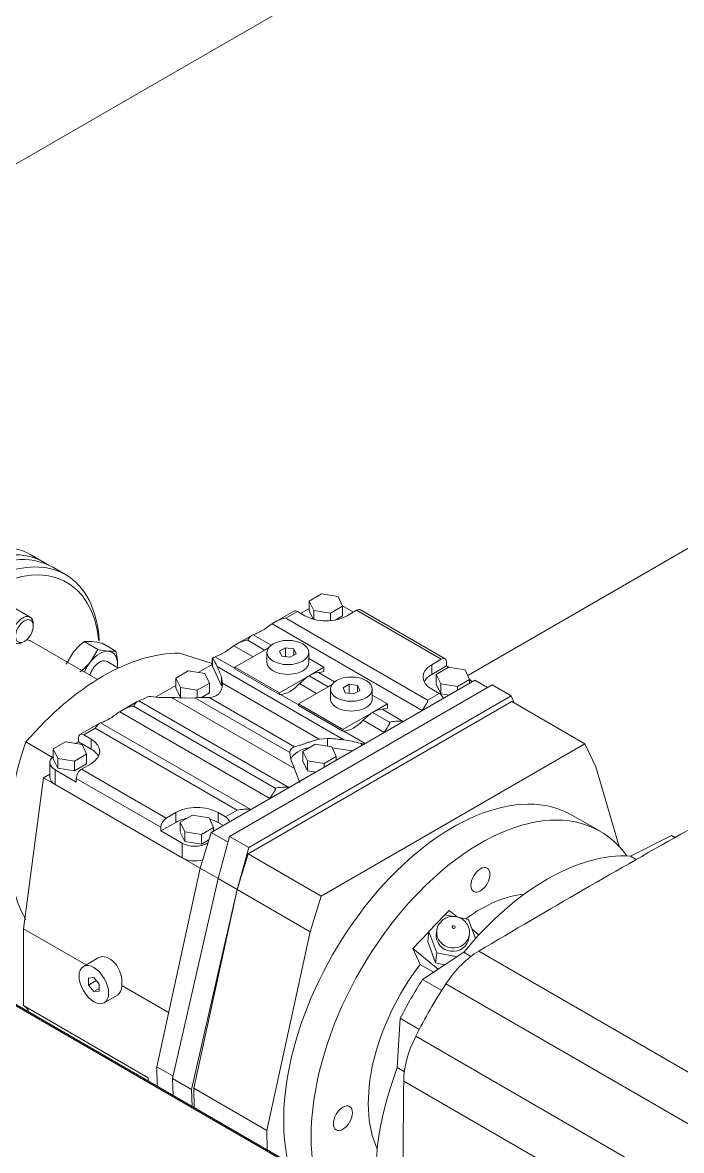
# Model space of a CAD drawing. Header units: millimetres. Extents: x -5 to 1510635, y -6 to 71285.
# Drawn here: x 1274364.5 to 1274584.7, y 13547.8 to 13924.5 of the extents above; entities that cross this region are included whole.
import ezdxf

# ---------------------------------------------------------------- set-up
doc = ezdxf.new("R2010")
doc.units = ezdxf.units.MM
doc.header["$LTSCALE"] = 1000
doc.linetypes.add('HIDDEN', pattern=[0.375, 0.25, -0.125])
doc.linetypes.add('PHANTOM', pattern=[2.5, 1.25, -0.25, 0.25, -0.25, 0.25, -0.25])
for name, color, linetype in [('2', 42, 'Continuous'), ('MP-4', 4, 'HIDDEN'), ('MP-8', 8, 'Continuous')]:
    doc.layers.add(name, color=color, linetype=linetype)

msp = doc.modelspace()

# ---------------------------------------------------------------- linework, layer by layer
at = {"layer": '2', "color": 6, "linetype": 'PHANTOM'}
msp.add_arc((1275218.259, 12212.212), 3135.026, 146.209252, 107.895356, dxfattribs=at)
at = {"layer": 'MP-4', "color": 1, "linetype": 'Continuous', "lineweight": 15}
for p, q in [((1273980.115, 13817.2), (1275889.304, 12714.929)), ((1275349.394, 13026.203), (1273982.822, 13815.193)), ((1274371.775, 13744.234), (1274367.533, 13746.684)), ((1274378.846, 13740.152), (1274374.604, 13742.601)), ((1274464.403, 13733.707), (1274460.321, 13731.35)), ((1274460.321, 13731.35), (1274461.815, 13728.131)), ((1274460.321, 13728.084), (1274460.321, 13731.35)), ((1274469.98, 13732.845), (1274464.403, 13733.707)), ((1274471.474, 13729.625), (1274469.98, 13732.845)), ((1274367.069, 13725.959), (1274360.917, 13729.511)), ((1274455.102, 13727.958), (1274448.547, 13724.173)), ((1274456.352, 13727.834), (1274452.463, 13725.589)), ((1274456.352, 13727.834), (1274458.827, 13726.405)), ((1274460.321, 13728.901), (1274457.412, 13727.222)), ((1274460.321, 13728.084), (1274461.629, 13725.267)), ((1274461.815, 13728.131), (1274467.392, 13727.268)), ((1274461.815, 13725.217), (1274461.815, 13728.131)), ((1274467.392, 13727.268), (1274471.474, 13729.625)), ((1274467.392, 13727.268), (1274467.392, 13724.779)), ((1274475.09, 13727.63), (1274471.416, 13729.751)), ((1274471.474, 13726.359), (1274471.474, 13729.625)), ((1274472.969, 13726.405), (1274476.151, 13728.242)), ((1274504.435, 13711.912), (1274476.151, 13728.242)), ((1274505.685, 13712.036), (1274477.401, 13728.366)), ((1274368.105, 13723.017), (1274368.105, 13723.67)), ((1274447.887, 13723.77), (1274498.051, 13694.808)), ((1274499.839, 13698.236), (1274452.463, 13725.589)), ((1274469.179, 13725.034), (1274471.474, 13726.359)), ((1274441.252, 13719.962), (1274435.819, 13716.825)), ((1274441.523, 13720.096), (1274447.585, 13716.596)), ((1274364.569, 13717.546), (1274365.135, 13717.873)), ((1274389.506, 13705.13), (1274367.761, 13717.685)), ((1274385.117, 13717.779), (1274387.586, 13717.821)), ((1274389.7, 13715.133), (1274385.117, 13717.779)), ((1274395.711, 13714.596), (1274391.128, 13717.242)), ((1274435.159, 13716.422), (1274441.529, 13712.744)), ((1274439.735, 13718.24), (1274445.392, 13714.974)), ((1274446.729, 13715.747), (1274445.392, 13714.974)), ((1274452.416, 13715.764), (1274450.374, 13714.585)), ((1274455.204, 13715.332), (1274452.416, 13715.764)), ((1274452.416, 13715.764), (1274452.416, 13712.775)), ((1274379.107, 13710.302), (1274381.575, 13714.351)), ((1274389.7, 13715.133), (1274387.232, 13711.085)), ((1274395.711, 13714.596), (1274393.242, 13714.555)), ((1274427.906, 13710.505), (1274416.961, 13713.905)), ((1274427.906, 13712.206), (1274427.906, 13709.804)), ((1274428.533, 13712.618), (1274427.948, 13712.281)), ((1274427.961, 13709.565), (1274427.961, 13712.286)), ((1274428.079, 13712.276), (1274428.55, 13712.586)), ((1274435.485, 13708.885), (1274428.795, 13712.748)), ((1274445.392, 13714.974), (1274435.485, 13709.255)), ((1274446.163, 13714.154), (1274446.163, 13710.888)), ((1274450.374, 13714.585), (1274451.121, 13712.975)), ((1274451.121, 13712.975), (1274453.91, 13712.544)), ((1274453.91, 13712.544), (1274455.951, 13713.722)), ((1274455.951, 13713.722), (1274455.204, 13715.332)), ((1274455.204, 13715.332), (1274455.204, 13713.291)), ((1274460.163, 13710.888), (1274460.163, 13714.154)), ((1274465.183, 13709.255), (1274460.163, 13712.153)), ((1274504.435, 13711.912), (1274501.253, 13710.075)), ((1274396.541, 13708.943), (1274392.737, 13711.139)), ((1274419.856, 13707.988), (1274415.773, 13705.631)), ((1274425.432, 13707.125), (1274419.856, 13707.988)), ((1274427.906, 13710.186), (1274423.202, 13707.47)), ((1274427.961, 13709.565), (1274431.009, 13702.996)), ((1274429.539, 13709.43), (1274471.85, 13685.001)), ((1274435.485, 13709.255), (1274435.485, 13708.643)), ((1274435.485, 13709.255), (1274450.334, 13700.681)), ((1274435.485, 13708.643), (1274450.334, 13700.07)), ((1274465.183, 13709.255), (1274460.241, 13706.401)), ((1274465.183, 13709.255), (1274465.183, 13707.834)), ((1274501.253, 13706.809), (1274501.253, 13710.075)), ((1274501.253, 13706.809), (1274506.203, 13709.667)), ((1274506.83, 13709.213), (1274502.747, 13706.856)), ((1274506.203, 13710.892), (1274506.203, 13709.667)), ((1274507.049, 13709.179), (1274506.203, 13709.667)), ((1274512.407, 13708.35), (1274506.83, 13709.213)), ((1274513.901, 13705.13), (1274512.407, 13708.35)), ((1274415.773, 13705.631), (1274417.267, 13702.411)), ((1274415.773, 13702.365), (1274415.773, 13705.631)), ((1274426.927, 13703.905), (1274425.432, 13707.125)), ((1274515.597, 13704.884), (1274427.512, 13654.029)), ((1274431.009, 13705.87), (1274431.349, 13703.924)), ((1274431.009, 13702.996), (1274431.009, 13705.87)), ((1274460.241, 13706.401), (1274450.334, 13700.681)), ((1274466.605, 13702.727), (1274460.241, 13706.401)), ((1274468.8, 13704.348), (1274463.423, 13707.452)), ((1274502.747, 13706.856), (1274504.242, 13703.636)), ((1274502.747, 13703.59), (1274502.747, 13706.856)), ((1274509.818, 13702.773), (1274513.901, 13705.13)), ((1274513.901, 13703.905), (1274513.901, 13705.13)), ((1274519.839, 13702.435), (1274515.597, 13704.884)), ((1274415.773, 13703.181), (1274408.967, 13699.252)), ((1274415.773, 13702.365), (1274417.267, 13699.145)), ((1274417.267, 13702.411), (1274422.844, 13701.548)), ((1274417.267, 13699.145), (1274417.267, 13702.411)), ((1274422.844, 13701.548), (1274426.927, 13703.905)), ((1274422.844, 13701.548), (1274422.844, 13699.05)), ((1274424.305, 13699.126), (1274426.927, 13700.639)), ((1274426.927, 13700.639), (1274426.927, 13703.905)), ((1274431.349, 13703.924), (1274463.676, 13685.26)), ((1274521.427, 13703.352), (1274433.703, 13652.704)), ((1274450.334, 13700.681), (1274450.334, 13700.07)), ((1274456.705, 13697.011), (1274466.605, 13702.727)), ((1274457.059, 13703.778), (1274462.742, 13700.497)), ((1274466.605, 13702.727), (1274467.95, 13703.503)), ((1274467.383, 13701.91), (1274467.383, 13698.644)), ((1274473.636, 13703.52), (1274471.595, 13702.342)), ((1274471.595, 13702.342), (1274472.342, 13700.732)), ((1274472.342, 13700.732), (1274475.13, 13700.3)), ((1274476.424, 13703.089), (1274473.636, 13703.52)), ((1274473.636, 13703.52), (1274473.636, 13700.532)), ((1274475.13, 13700.3), (1274477.171, 13701.479)), ((1274477.171, 13701.479), (1274476.424, 13703.089)), ((1274476.424, 13703.089), (1274476.424, 13701.048)), ((1274481.383, 13698.644), (1274481.383, 13701.91)), ((1274503.728, 13700.481), (1274499.839, 13698.236)), ((1274501.253, 13701.91), (1274503.728, 13700.481)), ((1274502.747, 13703.59), (1274504.242, 13700.37)), ((1274504.242, 13703.636), (1274509.818, 13702.773)), ((1274504.242, 13700.37), (1274504.242, 13703.636)), ((1274509.818, 13702.773), (1274509.818, 13701.548)), ((1274521.427, 13703.352), (1274527.791, 13699.677)), ((1274403.068, 13697.916), (1274397.635, 13694.78)), ((1274403.339, 13698.051), (1274453.503, 13669.089)), ((1274414.242, 13699.105), (1274455.328, 13675.383)), ((1274417.267, 13699.145), (1274418.641, 13698.933)), ((1274422.127, 13699.012), (1274418.763, 13698.924)), ((1274422.127, 13699.012), (1274453.807, 13680.722)), ((1274426.864, 13699.166), (1274455.434, 13682.671)), ((1274439.887, 13646.885), (1274527.971, 13697.74)), ((1274527.791, 13699.677), (1274440.067, 13649.03)), ((1274450.695, 13700.104), (1274456.705, 13696.634)), ((1274456.705, 13697.011), (1274471.555, 13688.438)), ((1274456.705, 13697.011), (1274456.705, 13696.396)), ((1274486.404, 13697.011), (1274481.383, 13699.91)), ((1274481.454, 13694.154), (1274486.404, 13697.011)), ((1274486.404, 13695.589), (1274486.404, 13697.011)), ((1274504.242, 13700.37), (1274507.03, 13699.938)), ((1274528.753, 13697.289), (1274527.791, 13699.677)), ((1274552.366, 13683.656), (1274527.971, 13697.74)), ((1274396.975, 13694.377), (1274447.139, 13665.414)), ((1274401.551, 13696.195), (1274448.927, 13668.842)), ((1274456.705, 13696.396), (1274471.555, 13687.823)), ((1274471.555, 13688.438), (1274481.454, 13694.154)), ((1274487.111, 13690.888), (1274481.454, 13694.154)), ((1274491.687, 13691.134), (1274484.636, 13695.205)), ((1274390.341, 13690.568), (1274383.684, 13686.725)), ((1274390.611, 13690.702), (1274440.775, 13661.74)), ((1274485.323, 13687.46), (1274478.272, 13691.531)), ((1274383.166, 13684.356), (1274383.166, 13685.58)), ((1274388.823, 13688.846), (1274384.934, 13686.601)), ((1274387.409, 13685.172), (1274384.934, 13686.601)), ((1274388.823, 13688.846), (1274436.199, 13661.494)), ((1274463.676, 13685.26), (1274466.365, 13685.458)), ((1274466.365, 13682.861), (1274466.365, 13685.458)), ((1274471.555, 13687.823), (1274471.555, 13688.438)), ((1274478.959, 13683.785), (1274471.908, 13687.856)), ((1274374.543, 13679.128), (1274365.634, 13684.271)), ((1274378.843, 13684.309), (1274374.761, 13681.952)), ((1274374.761, 13681.952), (1274376.255, 13678.733)), ((1274374.761, 13678.686), (1274374.761, 13681.952)), ((1274384.42, 13683.447), (1274378.843, 13684.309)), ((1274383.166, 13684.356), (1274382.19, 13683.792)), ((1274383.166, 13684.356), (1274387.409, 13681.906)), ((1274385.915, 13680.227), (1274384.42, 13683.447)), ((1274387.409, 13681.906), (1274387.409, 13685.172)), ((1274462.282, 13683.493), (1274458.2, 13681.136)), ((1274467.859, 13682.63), (1274462.282, 13683.493)), ((1274464.282, 13632.8), (1274552.366, 13683.656)), ((1274469.353, 13679.41), (1274467.859, 13682.63)), ((1274467.998, 13682.331), (1274474.73, 13681.29)), ((1274478.959, 13683.785), (1274477.301, 13683.857)), ((1274477.741, 13683.028), (1274477.741, 13683.545)), ((1274552.366, 13683.656), (1274556.054, 13675.987)), ((1274374.761, 13678.686), (1274376.255, 13675.467)), ((1274376.255, 13678.733), (1274381.832, 13677.87)), ((1274376.255, 13675.467), (1274376.255, 13678.733)), ((1274381.832, 13677.87), (1274385.915, 13680.227)), ((1274381.832, 13677.87), (1274381.832, 13674.604)), ((1274385.915, 13676.961), (1274385.915, 13680.227)), ((1274454.117, 13678.513), (1274453.807, 13680.722)), ((1274458.2, 13681.136), (1274459.694, 13677.916)), ((1274458.2, 13677.87), (1274458.2, 13681.136)), ((1274458.2, 13677.87), (1274459.694, 13674.65)), ((1274459.694, 13677.916), (1274465.271, 13677.053)), ((1274459.694, 13674.65), (1274459.694, 13677.916)), ((1274465.271, 13677.053), (1274469.353, 13679.41)), ((1274469.353, 13678.186), (1274469.353, 13679.41)), ((1274373.631, 13677.415), (1274373.631, 13672.516)), ((1274375.388, 13674.966), (1274382.459, 13670.883)), ((1274375.388, 13670.067), (1274375.388, 13674.966)), ((1274376.255, 13675.467), (1274381.832, 13674.604)), ((1274381.832, 13674.604), (1274385.915, 13676.961)), ((1274384.227, 13675.17), (1274387.409, 13677.007)), ((1274384.227, 13675.17), (1274412.511, 13658.84)), ((1274459.694, 13674.65), (1274462.482, 13674.219)), ((1274465.271, 13677.053), (1274465.271, 13675.829)), ((1274556.054, 13675.987), (1274563.823, 13649.4)), ((1274371.499, 13672.312), (1274364.781, 13621.894)), ((1274373.631, 13673.543), (1274371.499, 13672.312)), ((1274371.499, 13672.312), (1274375.388, 13670.067)), ((1274382.459, 13672.108), (1274410.743, 13655.778)), ((1274382.459, 13672.108), (1274382.459, 13670.883)), ((1274375.388, 13670.067), (1274417.814, 13645.572)), ((1274415.693, 13660.677), (1274412.511, 13658.84)), ((1274415.693, 13660.677), (1274415.693, 13657.411)), ((1274421.27, 13659.814), (1274417.187, 13657.457)), ((1274426.847, 13658.952), (1274421.27, 13659.814)), ((1274432.31, 13659.248), (1274429.835, 13660.677)), ((1274429.835, 13657.411), (1274429.835, 13660.677)), ((1274432.31, 13659.248), (1274436.199, 13661.494)), ((1274557.516, 13654.428), (1274548.324, 13659.736)), ((1274410.743, 13654.553), (1274415.693, 13657.411)), ((1274410.743, 13654.553), (1274410.743, 13655.778)), ((1274417.187, 13657.457), (1274418.682, 13654.238)), ((1274417.187, 13654.191), (1274417.187, 13657.457)), ((1274424.258, 13653.375), (1274428.341, 13655.732)), ((1274428.341, 13655.732), (1274426.847, 13658.952)), ((1274428.341, 13654.507), (1274428.341, 13655.732)), ((1274429.835, 13657.411), (1274431.603, 13656.391)), ((1274410.743, 13654.553), (1274417.814, 13650.471)), ((1274417.187, 13654.191), (1274418.682, 13650.972)), ((1274418.682, 13654.238), (1274424.258, 13653.375)), ((1274418.682, 13650.972), (1274418.682, 13654.238)), ((1274427.512, 13654.029), (1274423.825, 13642.102)), ((1274424.258, 13653.375), (1274424.258, 13650.109)), ((1274424.258, 13650.109), (1274426.744, 13651.544)), ((1274427.512, 13654.029), (1274433.169, 13650.763)), ((1274433.703, 13652.704), (1274429.835, 13638.632)), ((1274433.703, 13652.704), (1274440.067, 13649.03)), ((1274581.386, 13652.992), (1274567.625, 13646.158)), ((1274581.386, 13652.992), (1274582.515, 13652.34)), ((1274417.814, 13650.471), (1274417.814, 13645.572)), ((1274418.682, 13650.972), (1274424.258, 13650.109)), ((1274426.3, 13650.471), (1274426.437, 13650.55)), ((1274426.3, 13650.107), (1274426.3, 13650.471)), ((1274440.067, 13649.03), (1274436.199, 13634.958)), ((1274417.814, 13645.572), (1274423.825, 13642.102)), ((1274436.199, 13634.958), (1274439.887, 13646.885)), ((1274464.282, 13632.8), (1274439.887, 13646.885)), ((1274567.625, 13646.158), (1274569.591, 13645.023)), ((1274423.825, 13642.102), (1274409.329, 13575.757)), ((1274423.825, 13642.102), (1274429.835, 13638.632)), ((1274414.632, 13571.878), (1274429.835, 13638.632)), ((1274429.835, 13638.632), (1274436.199, 13634.958)), ((1274420.996, 13568.204), (1274436.199, 13634.958)), ((1274421.703, 13568.612), (1274436.199, 13634.958)), ((1274436.199, 13634.958), (1274460.594, 13620.873)), ((1274460.594, 13620.873), (1274464.282, 13632.8)), ((1274505.578, 13626.56), (1274500.298, 13620.986)), ((1274508.476, 13625.995), (1274505.578, 13626.56)), ((1274507.053, 13628.01), (1274505.663, 13626.544)), ((1274507.053, 13628.01), (1274509.826, 13625.738)), ((1274513.508, 13625.013), (1274509.962, 13625.705)), ((1274364.781, 13621.894), (1274364.781, 13596.231)), ((1274364.781, 13621.894), (1274385.712, 13609.809)), ((1274515.896, 13618.597), (1274513.508, 13625.013)), ((1274514.735, 13621.717), (1274517.03, 13619.836)), ((1274446.099, 13554.528), (1274460.594, 13620.873)), ((1274500.282, 13620.863), (1274494.967, 13615.252)), ((1274499.881, 13617.606), (1274500.298, 13620.986)), ((1274499.881, 13617.606), (1274502.531, 13610.485)), ((1274500.298, 13620.986), (1274502.947, 13613.865)), ((1274502.908, 13621.238), (1274502.769, 13620.111)), ((1274513.686, 13618.767), (1274513.825, 13619.893)), ((1274494.967, 13615.252), (1274497.352, 13609.981)), ((1274494.967, 13615.252), (1274503.37, 13608.368)), ((1274511.956, 13614.018), (1274498.195, 13604.962)), ((1274502.947, 13613.865), (1274502.531, 13610.485)), ((1274502.947, 13613.865), (1274509.717, 13612.544)), ((1274511.956, 13614.018), (1274514.334, 13612.645)), ((1274516.95, 13614.422), (1274627.212, 13550.762)), ((1274389.795, 13612.167), (1274384.828, 13609.299)), ((1274502.531, 13610.485), (1274505.66, 13609.874)), ((1274501.864, 13607.376), (1274497.352, 13609.981)), ((1274388.328, 13605.594), (1274386.56, 13605.436)), ((1274386.56, 13605.436), (1274386.56, 13603.079)), ((1274389.148, 13604.573), (1274386.56, 13603.079)), ((1274386.56, 13603.079), (1274388.328, 13600.88)), ((1274390.096, 13603.395), (1274388.328, 13605.594)), ((1274390.096, 13601.038), (1274390.096, 13603.395)), ((1274397.662, 13602.91), (1274413.29, 13593.887)), ((1274498.195, 13604.962), (1274504.574, 13601.279)), ((1274505.994, 13603.477), (1274617.363, 13539.178)), ((1274388.328, 13600.88), (1274390.096, 13601.9)), ((1274388.328, 13600.88), (1274390.096, 13601.038)), ((1274391.828, 13597.175), (1274396.212, 13599.706)), ((1274406.501, 13572.144), (1274364.781, 13596.231)), ((1274490.695, 13591.971), (1274489.733, 13575.526)), ((1274497.074, 13588.289), (1274490.695, 13591.971)), ((1274495.88, 13585.96), (1274607.249, 13521.661)), ((1274409.329, 13575.757), (1274409.532, 13569.276)), ((1274409.329, 13575.757), (1274414.797, 13572.6)), ((1274489.733, 13575.526), (1274492.111, 13574.153)), ((1274406.501, 13571.026), (1274406.501, 13572.144)), ((1274414.632, 13571.878), (1274420.996, 13568.204)), ((1274414.871, 13566.193), (1274414.632, 13571.878)), ((1274421.703, 13568.612), (1274446.099, 13554.528)), ((1274421.906, 13562.131), (1274421.703, 13568.612)), ((1274491.879, 13570.999), (1274602.142, 13507.339)), ((1274420.996, 13568.204), (1274421.235, 13562.519)), ((1274446.099, 13554.528), (1274446.302, 13548.047))]:
    msp.add_line(p, q, dxfattribs=at)
for centre, radius, start, end in [((1274398.091, 13700.833), 21.342, 127.43576, 140.69945), ((1274384.542, 13688.047), 29.929, 77.28908, 84.1638), ((1274396.286, 13744.329), 29.929, 257.28908, 264.1638), ((1274375.935, 13709.945), 20.315, 0.94242, 13.23489), ((1274370.717, 13724.603), 21.342, 307.43576, 320.69945), ((1274398.544, 13713.002), 15.701, 287.78232, 299.23034), ((1274407.07, 13696.53), 2.9, 83.76744, 107.23266), ((1274426.421, 13639.713), 59.454, 89.57321, 94.14149), ((1274490.213, 13675.881), 15.324, 84.4827, 101.68104), ((1274455.934, 13680.6), 2.13, 103.56378, 176.7088), ((1274459.926, 13660.073), 29.467, 51.84734, 52.80141), ((1274452.024, 13653.933), 15.228, 84.42779, 101.73595), ((1274439.297, 13646.584), 15.228, 84.42779, 101.73595)]:
    msp.add_arc(centre, radius, start, end, dxfattribs=at)
for centre, major_axis, ratio, start_param, end_param in [((1274340.033, 13699.053), (-27.5, -47.631), 0.5773502, 3.1415927, 6.2831853), ((1274344.275, 13696.603), (27.5, 47.631), 0.5773502, 0, 3.1930413), ((1274347.104, 13694.97), (-27.5, -47.631), 0.5773502, 3.1415927, 6.2831853), ((1274351.346, 13692.521), (27.5, 47.631), 0.5773502, 0, 3.8578205), ((1274352.761, 13691.704), (-26.5, -45.899), 0.5773502, 2.4695327, 3.8858291), ((1274344.275, 13696.603), (27.5, 47.631), 0.5773502, 6.2317367, 6.2831853), ((1274351.346, 13692.521), (27.5, 47.631), 0.5773502, 5.5678931, 6.2831853), ((1274456.352, 13725.793), (1.25, -2.165), 0.5773503, 2.3561944, 3.1415927), ((1274476.151, 13726.201), (-1.25, -2.165), 0.5773502, 3.141585, 3.9269908), ((1274364.569, 13721.629), (2.5, 4.33), 0.5773502, 0, 3.9269906), ((1274364.569, 13721.629), (2.5, 4.33), 0.5773502, 5.4977873, 6.2831853), ((1274465.898, 13730.488), (-10, 0), 0.5773503, 0.7853982, 2.3561946), ((1274352.761, 13691.704), (-15, -25.981), 0.5773502, 3.1415927, 3.2546316), ((1274391.298, 13640.877), (40, 69.282), 0.5773502, 0.3145191, 1.2562772), ((1274390.237, 13706.809), (4.25, 7.361), 0.5773502, 0.2617994, 1.308997), ((1274390.237, 13706.809), (-4.25, -7.361), 0.5773502, 2.3561945, 3.4033921), ((1274428.469, 13709.695), (0.486, -2.598), 0.218386, 2.9824273, 3.1809339), ((1274429.539, 13700.448), (-4.8, 15.174), 0.2019063, -1.0026576, -0.7432547), ((1274504.435, 13709.871), (-1.25, -2.165), 0.5773502, 2.3561945, 3.9269908), ((1274390.237, 13706.809), (-4.25, -7.361), 0.5773502, 4.4505896, 4.928154), ((1274390.237, 13706.809), (2.5, 4.33), 0.5773502, 0, 1.9433135), ((1274390.237, 13706.809), (4.25, 7.361), 0.5773502, -0.9419214, -0.7853981), ((1274429.506, 13709.804), (1.6, 0), 0.5773503, 3.1416106, 3.4033921), ((1274428.553, 13695.3), (-8.726, 27.589), 0.2019063, -1.2422336, -1.0980862), ((1274453.163, 13710.888), (-7, 0), 0.5773503, 0, 3.1415927), ((1274508.324, 13705.993), (10, 0), 0.5773503, 2.3561946, 3.9269909), ((1274461.588, 13690.923), (10, 17.321), 0.5773502, 0.8808267, 1.1114272), ((1274460.241, 13697.42), (5.5, 9.526), 0.5773502, 0.3639406, 0.7853982), ((1274466.605, 13717.485), (-5.5, -9.526), 0.5773502, 0.3639406, 0.6016385), ((1274508.324, 13702.727), (10, 0), 0.5773503, 2.3561946, 2.8548361), ((1274509.031, 13703.135), (-6, 0), 0.5773503, 3.4972153, 3.7714921), ((1274453.877, 13710.136), (-5.5, -9.526), 0.5773502, 0.3639406, 1.2068557), ((1274503.728, 13698.44), (1.25, -2.165), 0.5773503, 1.428899, 2.3561944), ((1274405.548, 13708.645), (21.188, -3.966), 0.4107543, 4.8756581, 5.2105885), ((1274426.617, 13681.72), (-38.523, 7.212), 0.4107543, -1.2893514, -1.1680254), ((1274447.513, 13690.071), (5.5, 9.526), 0.5773502, 0.3639406, 0.4142054), ((1274474.383, 13698.644), (-7, 0), 0.5773503, 0, 3.1415927), ((1274482.802, 13678.676), (10, 17.321), 0.5773502, 0.8808267, 1.1114272), ((1274481.454, 13685.172), (5.5, 9.526), 0.5773502, 0.3639406, 0.7853982), ((1274487.818, 13705.237), (-5.5, -9.526), 0.5773502, 0.3639406, 0.602563), ((1274475.09, 13697.889), (-5.5, -9.526), 0.5773502, 0.3639406, 1.2068557), ((1274384.934, 13684.56), (1.25, -2.165), 0.5773503, 2.3561944, 3.9269907), ((1274475.532, 13668.176), (-38.523, 7.212), 0.4107543, -1.3986259, -1.2544987), ((1274468.726, 13677.824), (5.5, 9.526), 0.5773502, 0.3639406, 0.4132296), ((1274416.047, 13683.743), (-40, -69.282), 0.5773502, 5.0269081, 5.9686662), ((1274380.338, 13681.09), (-10, 0), 0.5773503, 2.3561946, 3.9269909), ((1274380.338, 13677.824), (-10, 0), 0.5773503, 3.4283492, 3.9269909), ((1274463.776, 13677.007), (10, 0), 0.5773503, 1.9051676, 2.8789037), ((1274471.85, 13676.02), (-21.188, 3.966), 0.4107543, 4.5297279, 4.7891309), ((1274475.845, 13682.342), (2.723, -0.861), 0.6979016, 1.0400567, 1.2385647), ((1274379.631, 13677.415), (6, 0), 0.5773503, 2.5177016, 3.9269909), ((1274452.012, 13667.058), (-8.726, 27.589), 0.2019063, -1.3286856, -1.2073606), ((1274384.227, 13673.129), (-1.25, -2.165), 0.5773502, 3.9269908, 5.4977872), ((1274457.658, 13678.56), (4.8, -15.174), 0.2019063, -1.4241172, -1.0891917), ((1274379.631, 13672.516), (6, 0), 0.5773503, 3.1415927, 3.9269909), ((1274508.324, 13590.454), (-40, -69.282), 0.5773502, 3.1415927, 5.722155), ((1274422.764, 13656.595), (10, 0), 0.5773503, 0.7853982, 2.3561946), ((1274517.516, 13585.146), (-40, -69.282), 0.5773502, 2.8828811, 5.722155), ((1274432.31, 13657.207), (1.25, -2.165), 0.5773503, 1.428899, 2.3561944), ((1274412.511, 13656.799), (1.25, 2.165), 0.5773502, 0.7853982, 2.3561945), ((1274422.764, 13653.329), (-10, 0), 0.5773503, 5.0467602, 5.4977872), ((1274422.764, 13653.329), (-10, 0), 0.5773503, 3.9269909, 4.2713184), ((1274551.811, 10745.739), (1769.2, 3064.344), 0.5773502, 0.7714644, 0.799332), ((1274539.79, 13572.287), (-45.5, -78.808), 0.5773502, 3.1973158, 3.2241038), ((1274422.057, 13652.92), (-6, 0), 0.5773503, 0.7853982, 2.3561946), ((1274422.057, 13648.022), (-6, 0), 0.5773503, 0.7853982, 2.0256202), ((1274539.79, 13572.287), (40.5, 70.148), 0.5773502, 0.2779234, 1.2928729), ((1274517.516, 13585.146), (26.5, 45.899), 0.5773502, 0.3836492, 0.9174806), ((1274508.228, 13619.439), (5.459, -0.672), 0.9256392, 3.1415927, 6.2831853), ((1274508.366, 13620.566), (5.459, -0.672), 0.9256392, 3.1482389, 6.2689598), ((1274517.196, 13594.154), (12.5, 21.651), 0.5773502, 0.799332, 1.4717256), ((1274392.712, 13605.768), (2.431, -6.627), 0.6624979, 0.900014, 3.2562086), ((1274517.516, 13585.146), (26.5, 45.899), 0.5773502, 1.353524, 2.7579435), ((1274392.712, 13605.768), (-3.5, 6.062), 0.5773503, 3.1415927, 3.9269907), ((1274539.79, 13572.287), (45.5, 78.808), 0.5773502, 1.4882852, 1.6533075), ((1274551.811, 13565.346), (51.125, 88.551), 0.5773502, 1.4717256, 1.6698671), ((1274358.842, 13585.804), (-6, -10.392), 0.5773502, 2.7369388, 3.1515933), ((1274509.555, 13580.92), (-12.5, -21.651), 0.5773502, 4.8114597, 5.4838534), ((1274539.79, 13572.287), (-40.5, -70.148), 0.5773502, 4.9903124, 5.702805), ((1276993.663, 14975.15), (-1769.2, -3064.344), 0.5773502, -0.7993319, -0.7823713)]:
    msp.add_ellipse(centre, major_axis=major_axis, ratio=ratio, start_param=start_param, end_param=end_param, dxfattribs=at)
for centre, major_axis, ratio in [((1274365.135, 13721.302), (-2.1, -3.637), 0.5773502), ((1274453.163, 13714.154), (7, 0), 0.5773503), ((1274474.383, 13701.91), (7, 0), 0.5773503), ((1274517.516, 13638.219), (-2.25, -3.897), 0.5773502), ((1274508.598, 13622.444), (0.496, -0.061), 0.9256392), ((1274388.328, 13603.237), (3.5, -6.062), 0.5773503), ((1274471.555, 13558.61), (-2.25, -3.897), 0.5773502)]:
    msp.add_ellipse(centre, major_axis=major_axis, ratio=ratio, dxfattribs=at)
for points, knots in [([(1274447.887, 13723.77), (1274447.56, 13723.554), (1274447.252, 13723.329), (1274446.65, 13722.885), (1274446.355, 13722.664), (1274445.485, 13722.03), (1274444.931, 13721.655), (1274444.108, 13721.18), (1274443.835, 13721.035), (1274443.301, 13720.776), (1274443.041, 13720.663), (1274442.546, 13720.464), (1274442.31, 13720.378), (1274441.877, 13720.226), (1274441.68, 13720.159), (1274441.523, 13720.096)], [0, 0, 0, 0, 0.125, 0.125, 0.25, 0.25, 0.5, 0.5, 0.625, 0.625, 0.75, 0.75, 0.875, 0.875, 1, 1, 1, 1]), ([(1274452.463, 13725.589), (1274452.424, 13725.611), (1274452.373, 13725.623), (1274452.268, 13725.632), (1274452.214, 13725.631), (1274452.054, 13725.618), (1274451.948, 13725.598), (1274451.637, 13725.53), (1274451.437, 13725.47), (1274450.843, 13725.274), (1274450.457, 13725.12), (1274449.319, 13724.616), (1274448.588, 13724.223), (1274447.887, 13723.77)], [0, 0, 0, 0, 0.03125, 0.03125, 0.0625, 0.0625, 0.125, 0.125, 0.25, 0.25, 0.5, 0.5, 1, 1, 1, 1]), ([(1274441.523, 13720.096), (1274441.184, 13719.96), (1274440.883, 13719.723), (1274440.445, 13719.252), (1274440.302, 13719.075), (1274440.088, 13718.781), (1274440.017, 13718.679), (1274439.876, 13718.466), (1274439.804, 13718.354), (1274439.735, 13718.24)], [0, 0, 0, 0, 0.5, 0.5, 0.75, 0.75, 0.875, 0.875, 1, 1, 1, 1]), ([(1274435.159, 13716.422), (1274434.832, 13716.206), (1274434.524, 13715.981), (1274433.922, 13715.536), (1274433.627, 13715.315), (1274432.757, 13714.682), (1274432.203, 13714.307), (1274431.38, 13713.831), (1274431.107, 13713.687), (1274430.573, 13713.428), (1274430.313, 13713.314), (1274429.818, 13713.115), (1274429.582, 13713.029), (1274429.149, 13712.877), (1274428.952, 13712.811), (1274428.795, 13712.748)], [0, 0, 0, 0, 0.125, 0.125, 0.25, 0.25, 0.5, 0.5, 0.625, 0.625, 0.75, 0.75, 0.875, 0.875, 1, 1, 1, 1]), ([(1274439.735, 13718.24), (1274439.696, 13718.263), (1274439.645, 13718.274), (1274439.541, 13718.284), (1274439.486, 13718.282), (1274439.326, 13718.269), (1274439.22, 13718.25), (1274438.909, 13718.181), (1274438.709, 13718.121), (1274438.115, 13717.925), (1274437.729, 13717.771), (1274436.591, 13717.267), (1274435.86, 13716.875), (1274435.159, 13716.422)], [0, 0, 0, 0, 0.03125, 0.03125, 0.0625, 0.0625, 0.125, 0.125, 0.25, 0.25, 0.5, 0.5, 1, 1, 1, 1]), ([(1274431.349, 13703.924), (1274431.341, 13703.253), (1274431.239, 13702.611), (1274430.935, 13701.716), (1274430.806, 13701.428), (1274430.504, 13700.901), (1274430.33, 13700.658), (1274430.033, 13700.329), (1274429.928, 13700.225), (1274429.706, 13700.029), (1274429.588, 13699.937), (1274429.221, 13699.684), (1274428.96, 13699.547), (1274428.406, 13699.333), (1274428.114, 13699.256), (1274427.501, 13699.164), (1274427.186, 13699.15), (1274426.864, 13699.166)], [0, 0, 0, 0, 0.25, 0.25, 0.375, 0.375, 0.5, 0.5, 0.5625, 0.5625, 0.625, 0.625, 0.75, 0.75, 0.875, 0.875, 1, 1, 1, 1]), ([(1274403.339, 13698.051), (1274403, 13697.915), (1274402.699, 13697.678), (1274402.261, 13697.207), (1274402.118, 13697.03), (1274401.904, 13696.736), (1274401.833, 13696.634), (1274401.692, 13696.42), (1274401.621, 13696.308), (1274401.551, 13696.195)], [0, 0, 0, 0, 0.5, 0.5, 0.75, 0.75, 0.875, 0.875, 1, 1, 1, 1]), ([(1274396.975, 13694.377), (1274396.648, 13694.16), (1274396.34, 13693.935), (1274395.738, 13693.491), (1274395.444, 13693.27), (1274394.574, 13692.636), (1274394.019, 13692.261), (1274393.197, 13691.786), (1274392.924, 13691.641), (1274392.389, 13691.382), (1274392.13, 13691.269), (1274391.634, 13691.07), (1274391.398, 13690.984), (1274390.965, 13690.832), (1274390.768, 13690.766), (1274390.611, 13690.702)], [0, 0, 0, 0, 0.125, 0.125, 0.25, 0.25, 0.5, 0.5, 0.625, 0.625, 0.75, 0.75, 0.875, 0.875, 1, 1, 1, 1]), ([(1274401.551, 13696.195), (1274401.512, 13696.217), (1274401.461, 13696.229), (1274401.357, 13696.238), (1274401.302, 13696.237), (1274401.142, 13696.224), (1274401.037, 13696.204), (1274400.725, 13696.136), (1274400.525, 13696.076), (1274399.932, 13695.88), (1274399.545, 13695.726), (1274398.407, 13695.222), (1274397.676, 13694.829), (1274396.975, 13694.377)], [0, 0, 0, 0, 0.03125, 0.03125, 0.0625, 0.0625, 0.125, 0.125, 0.25, 0.25, 0.5, 0.5, 1, 1, 1, 1]), ([(1274390.611, 13690.702), (1274390.272, 13690.566), (1274389.971, 13690.33), (1274389.533, 13689.858), (1274389.39, 13689.682), (1274389.176, 13689.388), (1274389.105, 13689.285), (1274388.964, 13689.072), (1274388.893, 13688.96), (1274388.823, 13688.846)], [0, 0, 0, 0, 0.5, 0.5, 0.75, 0.75, 0.875, 0.875, 1, 1, 1, 1]), ([(1274455.434, 13682.671), (1274455.858, 13682.765), (1274456.365, 13682.91), (1274457.27, 13683.196), (1274457.59, 13683.302), (1274458.261, 13683.526), (1274458.611, 13683.645), (1274459.346, 13683.896), (1274459.726, 13684.026), (1274460.494, 13684.285), (1274460.884, 13684.415), (1274461.678, 13684.672), (1274462.079, 13684.798), (1274462.877, 13685.039), (1274463.276, 13685.154), (1274463.676, 13685.26)], [0, 0, 0, 0, 0.25, 0.25, 0.375, 0.375, 0.5, 0.5, 0.625, 0.625, 0.75, 0.75, 0.875, 0.875, 1, 1, 1, 1]), ([(1274513.715, 13619.839), (1274513.791, 13620.209), (1274513.971, 13621.155), (1274513.471, 13622.867), (1274512.338, 13624.513), (1274510.655, 13625.663), (1274508.659, 13626.151), (1274506.628, 13625.889), (1274505.596, 13625.275), (1274505.061, 13624.938)], [0, 0, 0, 0, 0.08036, 0.2377525, 0.391281, 0.5447554, 0.7019741, 0.8654243, 1, 1, 1, 1]), ([(1274505.061, 13624.938), (1274504.528, 13624.461), (1274503.639, 13623.591), (1274502.923, 13622.093), (1274502.952, 13621.315), (1274502.957, 13621.19)], [0, 0, 0, 0, 0.4414576, 0.9226773, 1, 1, 1, 1])]:
    msp.add_open_spline(points, degree=3, knots=knots, dxfattribs=at)
for points in [[(1274498.814, 13695.991), (1274498.981, 13696.255), (1274499.144, 13696.515), (1274499.299, 13696.769)], [(1274499.299, 13696.769), (1274499.403, 13696.94), (1274499.504, 13697.109), (1274499.599, 13697.277)], [(1274499.599, 13697.277), (1274499.662, 13697.388), (1274499.722, 13697.5), (1274499.776, 13697.61)], [(1274499.776, 13697.61), (1274499.813, 13697.685), (1274499.846, 13697.759), (1274499.873, 13697.833)], [(1274499.888, 13698.195), (1274499.875, 13698.21), (1274499.859, 13698.224), (1274499.839, 13698.236)], [(1274499.873, 13697.833), (1274499.898, 13697.899), (1274499.918, 13697.966), (1274499.924, 13698.033)], [(1274499.921, 13698.123), (1274499.915, 13698.148), (1274499.905, 13698.173), (1274499.888, 13698.195)], [(1274499.924, 13698.033), (1274499.927, 13698.063), (1274499.927, 13698.094), (1274499.921, 13698.123)], [(1274498.051, 13694.808), (1274498.316, 13695.212), (1274498.571, 13695.607), (1274498.814, 13695.991)], [(1274486.086, 13688.642), (1274486.254, 13688.907), (1274486.416, 13689.166), (1274486.571, 13689.42)], [(1274486.571, 13689.42), (1274486.675, 13689.592), (1274486.776, 13689.761), (1274486.871, 13689.928)], [(1274486.871, 13689.928), (1274486.934, 13690.04), (1274486.994, 13690.151), (1274487.048, 13690.262)], [(1274487.048, 13690.262), (1274487.085, 13690.336), (1274487.118, 13690.41), (1274487.145, 13690.484)], [(1274487.16, 13690.846), (1274487.148, 13690.862), (1274487.131, 13690.876), (1274487.111, 13690.888)], [(1274487.145, 13690.484), (1274487.17, 13690.551), (1274487.19, 13690.618), (1274487.196, 13690.684)], [(1274487.193, 13690.775), (1274487.187, 13690.8), (1274487.177, 13690.824), (1274487.16, 13690.846)], [(1274487.196, 13690.684), (1274487.199, 13690.715), (1274487.199, 13690.745), (1274487.193, 13690.775)], [(1274485.323, 13687.46), (1274485.588, 13687.864), (1274485.843, 13688.259), (1274486.086, 13688.642)], [(1274447.139, 13665.414), (1274447.405, 13665.818), (1274447.659, 13666.213), (1274447.902, 13666.597)], [(1274447.902, 13666.597), (1274448.07, 13666.861), (1274448.232, 13667.121), (1274448.387, 13667.375)], [(1274448.387, 13667.375), (1274448.492, 13667.546), (1274448.593, 13667.715), (1274448.687, 13667.883)], [(1274448.687, 13667.883), (1274448.75, 13667.995), (1274448.811, 13668.106), (1274448.865, 13668.216)], [(1274448.865, 13668.216), (1274448.901, 13668.291), (1274448.934, 13668.365), (1274448.962, 13668.439)], [(1274448.976, 13668.801), (1274448.964, 13668.816), (1274448.947, 13668.831), (1274448.927, 13668.842)], [(1274448.962, 13668.439), (1274448.986, 13668.506), (1274449.006, 13668.573), (1274449.013, 13668.639)], [(1274449.009, 13668.729), (1274449.004, 13668.754), (1274448.994, 13668.779), (1274448.976, 13668.801)], [(1274449.013, 13668.639), (1274449.015, 13668.669), (1274449.015, 13668.7), (1274449.009, 13668.729)]]:
    msp.add_open_spline(points, degree=3, dxfattribs=at)
at = {"layer": 'MP-8', "lineweight": 15}
for p, q in [((1274276.781, 13827.947), (1276462.384, 15089.806)), ((1274513.263, 13706.505), (1276705.339, 14972.1))]:
    msp.add_line(p, q, dxfattribs=at)

doc.saveas('drawing.dxf')
